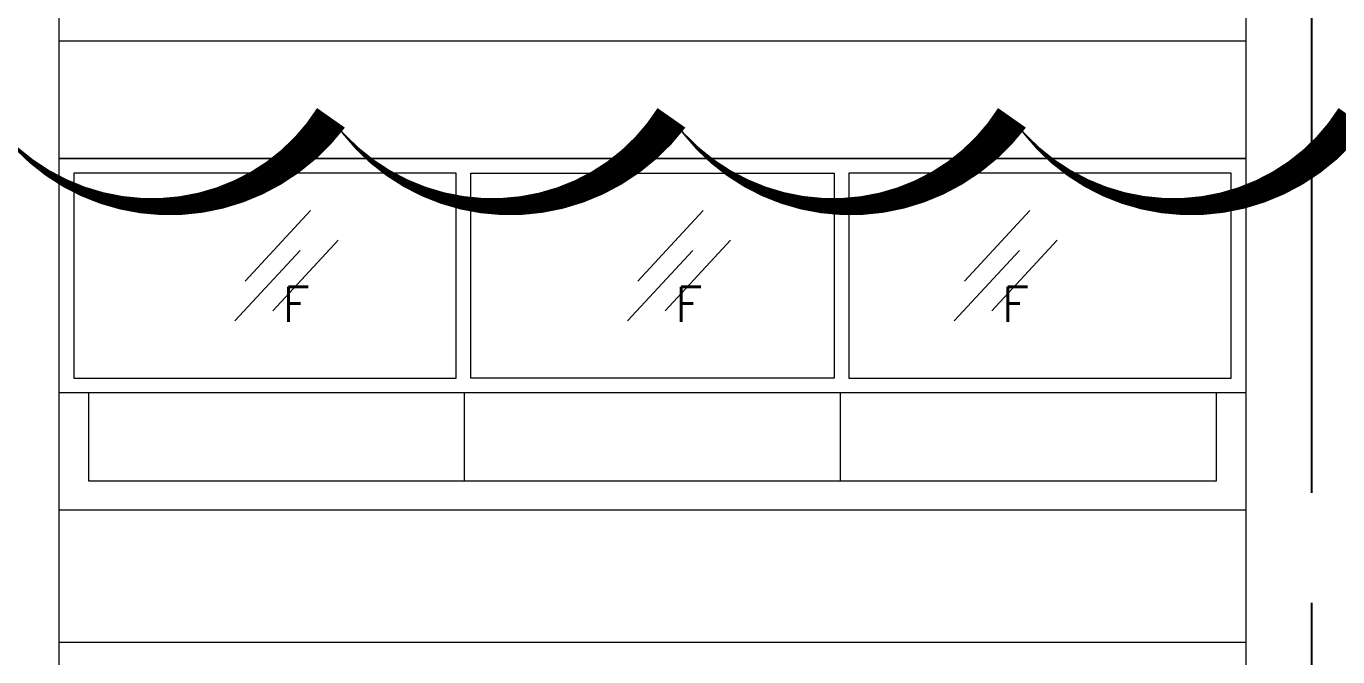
# Model space of a CAD drawing. Header units: inches. Extents: x 10298 to 58665, y -34908 to 21181.
# Drawn here: x 40326 to 44802, y 7166 to 9316 of the extents above; entities that cross this region are included whole.
import ezdxf

# ---------------------------------------------------------------- set-up
doc = ezdxf.new("R2010")
doc.units = ezdxf.units.IN
doc.header["$MEASUREMENT"] = 0
doc.linetypes.add('PHANTOM', pattern=[2.5, 1.25, -0.25, 0.25, -0.25, 0.25, -0.25])
for name, color, linetype in [('M-DIM', 8, 'Continuous'), ('M-HVAC-DUCT-NEW', 5, 'Continuous'), ('M-X-BKGD', 8, 'Continuous')]:
    doc.layers.add(name, color=color, linetype=linetype)
doc.styles.add('SIMPLEX', font='simplex.shx')

# ---------------------------------------------------------------- blocks, each defined once
blk = doc.blocks.new('GRID')
at = {"layer": 'M-DIM', "linetype": 'PHANTOM', "ltscale": 1500}
blk.add_line((50765.5, 10630.4), (50765.5, 30837.1), dxfattribs=at)
blk = doc.blocks.new('ELEV 1')
at = {"layer": 'M-X-BKGD', "lineweight": 20}
for p, q in [((46490.5, 10921.6), (46490.5, 22294.4)), ((50540.5, 22294.4), (50540.5, 10921.6)), ((50540.5, 19671.6), (46490.5, 19671.6)), ((50540.5, 19271.6), (46490.5, 19271.6)), ((50540.5, 18071.6), (46490.5, 18071.6)), ((46490.5, 17621.6), (50540.5, 17621.6))]:
    blk.add_line(p, q, dxfattribs=at)
at = {"layer": 'M-X-BKGD', "lineweight": 0}
for p, q in [((46490.5, 18471.6), (46490.5, 19271.6)), ((46490.5, 19271.6), (50540.5, 19271.6)), ((46590.5, 19271.6), (46590.5, 19271.6)), ((46590.5, 19271.6), (46590.5, 19271.6)), ((50540.5, 19271.6), (50540.5, 18471.6)), ((47845.5, 19221.6), (46540.5, 19221.6)), ((46540.5, 19221.6), (46540.5, 18521.6)), ((47845.5, 18521.6), (47845.5, 19221.6)), ((47895.5, 18521.6), (47895.5, 19221.6)), ((47895.5, 19221.6), (49135.5, 19221.6)), ((49135.5, 19221.6), (49135.5, 18521.6)), ((50490.5, 19221.6), (49185.5, 19221.6)), ((49185.5, 19221.6), (49185.5, 18521.6)), ((50490.5, 18521.6), (50490.5, 19221.6)), ((47348, 19093.4), (47125, 18853.1)), ((48688, 19093.4), (48465, 18853.1)), ((49803, 19093.4), (49580, 18853.1)), ((47442.2, 18992.4), (47219.1, 18752)), ((48782.2, 18992.4), (48559.1, 18752)), ((49897.2, 18992.4), (49674.1, 18752)), ((47313.2, 18957.6), (47090.1, 18717.2)), ((48653.2, 18957.6), (48430.1, 18717.2)), ((49768.2, 18957.6), (49545.1, 18717.2)), ((46540.5, 18521.6), (47845.5, 18521.6)), ((49135.5, 18521.6), (47895.5, 18521.6)), ((49185.5, 18521.6), (50490.5, 18521.6)), ((50540.5, 18471.6), (46490.5, 18471.6)), ((46590.5, 18471.6), (46590.5, 18171.6)), ((47873.9, 18171.6), (47873.9, 18471.6)), ((49157.2, 18171.6), (49157.2, 18471.6)), ((50440.5, 18171.6), (50440.5, 18471.6)), ((47873.9, 18171.6), (47873.9, 18371.6)), ((46590.5, 18171.6), (50440.5, 18171.6))]:
    blk.add_line(p, q, dxfattribs=at)
at = {"layer": 'M-X-BKGD', "style": 'SIMPLEX'}
for p in [(47252.5, 18713.5), (48592.5, 18713.5), (49707.5, 18713.5)]:
    blk.add_text('F', height=120, dxfattribs=at).set_placement(p)

msp = doc.modelspace()

# ---------------------------------------------------------------- linework, layer by layer
at = {"layer": 'M-HVAC-DUCT-NEW', "color": 2}
msp.add_lwpolyline([(30906.2, 9003.8, 0, 116.2, 0.520567), (32068.4, 9003.8, 0, 116.2, 0.520567), (33230.6, 9003.8, 0, 116.2, 0.520567), (34392.7, 9003.8, 0, 116.2, 0.520567), (35554.9, 9003.8, 0, 116.2, 0.520567), (36717.1, 9003.8, 0, 116.2, 0.520567), (37879.2, 9003.8, 0, 116.2, 0.520567), (39041.4, 9003.8, 0, 116.2, 0.520567), (40203.6, 9003.8, 0, 116.2, 0.520567), (41365.8, 9003.8, 0, 116.2, 0.520567), (42527.9, 9003.8, 0, 116.2, 0.520567), (43690.1, 9003.8, 0, 116.2, 0.520567), (44852.3, 9003.8, 0, 116.2, 0.520567), (46014.4, 9003.8, 0, 116.2, 0.520567), (47176.6, 9003.8, 0, 116.2, 0.520567), (48338.8, 9003.8, 0, 116.2, 0.520567), (49403.3, 9462.1, 0, 116.2, 0.520567)], format="xyseb", dxfattribs=at)

# ---------------------------------------------------------------- block references
at = {"layer": 'M-X-BKGD'}
for name in ['GRID', 'ELEV 1']:
    msp.add_blockref(name, (-6052.4, -10405.9), dxfattribs=at)

doc.saveas('drawing.dxf')
